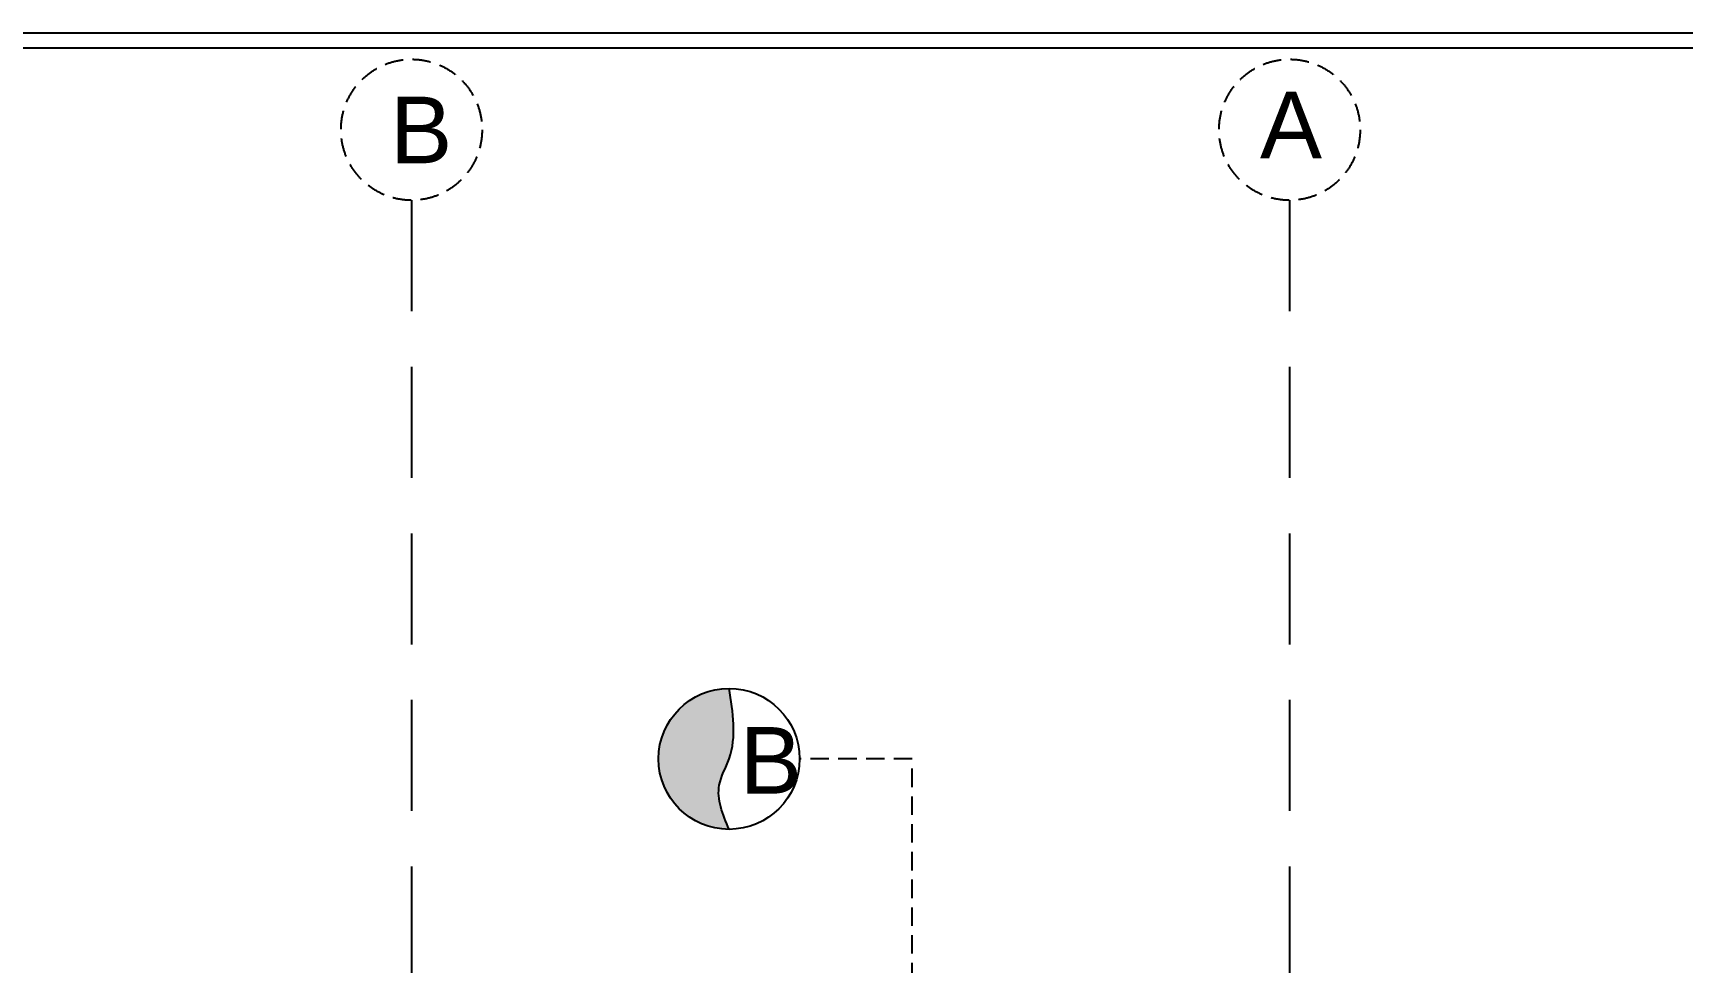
# Model space of a CAD drawing. Extents: x 11598203 to 11995143, y -3849975 to -3698974.
# Drawn here: x 11967593 to 11978736, y -3758963 to -3752687 of the extents above; entities that cross this region are included whole.
import ezdxf

# ---------------------------------------------------------------- set-up
doc = ezdxf.new("R2010")
doc.units = 0
doc.header["$MEASUREMENT"] = 0
doc.linetypes.add('HIDDEN', pattern=[0.375, 0.25, -0.125])
doc.layers.get('0').update_dxf_attribs({"linetype": 'CONTINUOUS'})
for name, color, linetype in [('GRID LINES', 9, 'CONTINUOUS'), ('HATCH', 7, 'CONTINUOUS'), ('SECTION', 8, 'CONTINUOUS')]:
    doc.layers.add(name, color=color, linetype=linetype)
doc.styles.get("Standard").update_dxf_attribs({"font": 'arial.ttf'})

# ---------------------------------------------------------------- blocks, each defined once
blk = doc.blocks.new('8TH FLOOR')
at = {"layer": 'HATCH', "linetype": 'HIDDEN', "ltscale": 500}
h = blk.add_hatch(color=256, dxfattribs=at)
h.dxf.hatch_style = 1
edge = h.paths.add_edge_path()
edge.add_arc((-4635.495823789388, 51580.5731926919), 476.2479119785406, 90, 270.27114717379254, ccw=False)
edge.add_arc((-6109.13021116145, 51758.84700358193), 1503.458304230406, -1.0396979912102893, 11.431278929686414, ccw=False)
edge.add_arc((-5146.505435360596, 51759.27278866805), 541.295543042432, 339.74297312214435, 357.06602707754155, ccw=False)
edge.add_arc((-3326.194939494133, 50970.87551795319), 1443.545398259879, 155.3972433932183, 161.8901475802681)
edge.add_arc((-4180.988315293565, 51361.88693358563), 520.4504603146682, 173.6347839779534, 209.6613051257785)
edge.add_line((-4633.242031373084, 51104.33061365923), (-4633.242031373084, 51104.33061365923))
at = {"layer": 'HATCH', "ltscale": 500}
h = blk.add_hatch(color=32, dxfattribs=at)
h.dxf.hatch_style = 1
h.paths.add_polyline_path([(-44309.99999993667, 10129.99999998417), (-44009.99999964237, 10129.99999998417), (-44009.99999964237, 9229.999999986961), (-44309.99999993667, 9229.999999986961)])
h.paths.add_polyline_path([(-6929.999999688938, 6229.99999998929), (-6629.999999688938, 6229.99999998929), (-6629.999999688938, 5251.73913045926), (-6929.999999688938, 5251.73913045926)])
h.paths.add_polyline_path([(-899.9999996982515, 6264.99999998929), (1.862645149230957e-09, 6264.99999998929), (1.862645149230957e-09, 5964.999999990221), (-899.9999996982515, 5964.999999990221)])
h.paths.add_polyline_path([(-31623.74347890913, -10479.99999998743), (-31023.74347890913, -10479.99999998743), (-31023.74347890913, -10779.9999999865), (-31623.74347890913, -10779.9999999865)])
h.paths.add_polyline_path([(-36804.99999965169, -13009.9999999837), (-36054.99999964982, -13009.9999999837), (-36054.99999964982, -13309.99999998324), (-36804.99999965169, -13309.99999998324)])
h.paths.add_polyline_path([(-26484.99999966472, 199.9999999990687), (-26184.99999996461, 199.9999999990687), (-26184.99999996461, -700.0008696326986), (-26484.99999966472, -700.0008696326986)])
h.paths.add_polyline_path([(-36354.99999994971, -17734.99913034542), (-36054.99999964982, -17734.99913034542), (-36054.99999964982, -18484.99999997485), (-36354.99999994971, -18484.99999997485)])
h.paths.add_polyline_path([(-4099.999999992549, 199.9999999995343), (-3499.999999992549, 200), (-3499.999999992549, -100), (-4099.999999992549, -100.0000000004657)])
h.paths.add_polyline_path([(-47739.99999963492, 18319.99999997579), (-46989.99999963678, 18319.99999997579), (-46989.99999963678, 18019.99999997439), (-47739.99999963492, 18019.99999997439)])
h.paths.add_polyline_path([(-47739.99999963492, 14789.99999997998), (-46839.99999963678, 14789.99999997998), (-46839.99999963678, 14489.99999997905), (-47739.99999963492, 14489.99999997905)])
h.paths.add_polyline_path([(-10758.26086936891, 299.9999999981374), (-9929.999999687076, 299.9999999981374), (-9929.999999687076, -9.313225746154785e-10), (-10758.26086936891, -9.313225746154785e-10)])
h.paths.add_polyline_path([(-36804.99999965169, -7679.999999991152), (-36054.99999964982, -7679.999999991152), (-36054.99999964982, -7979.999999990687), (-36804.99999965169, -7979.999999990687)])
h.paths.add_polyline_path([(-34514.99999965541, 900.0008696289733), (-34214.99999965355, 900.0008696289733), (-34214.99999965355, -9.313225746154785e-10), (-34514.99999965541, -9.313225746154785e-10)])
h.paths.add_polyline_path([(-40684.99999994412, 750.0008696299046), (-40384.99999964423, 750.0008696299046), (-40384.99999964423, -9.313225746154785e-10), (-40684.99999994412, -9.313225746154785e-10)])
h.paths.add_polyline_path([(-41009.99999964423, -25.00000000093132), (-40709.9999996461, -25.00000000093132), (-40709.9999996461, -775.0008696322329), (-41009.99999964423, -775.0008696322329)])
h.paths.add_polyline_path([(-47739.99999963492, 29189.99999996088), (-46989.99999963678, 29189.99999996088), (-46989.99999963678, 28889.99999995949), (-47739.99999963492, 28889.99999995949)])
h.paths.add_polyline_path([(-899.9999997001141, 29189.99999995902), (0, 29189.99999995902), (0, 28889.99999996042), (-899.9999997001141, 28889.99999996042)])
h.paths.add_polyline_path([(-47839.99999963678, 10129.99999998417), (-47539.99999993294, 10129.99999998417), (-47539.99999993294, 9229.99999998603), (-47839.99999963678, 9229.99999998603)])
h.paths.add_polyline_path([(-41009.99999964423, 750.0008696299046), (-40709.9999996461, 750.0008696299046), (-40709.9999996461, -9.313225746154785e-10), (-41009.99999964423, -9.313225746154785e-10)])
h.paths.add_polyline_path([(-999.9999999944121, 42919.99999993807), (-699.9999996963888, 42919.99999993807), (-699.9999996963888, 43898.26086947182), (-999.9999999944121, 43898.26086947182)])
h.paths.add_polyline_path([(-47739.99999963492, 21919.9999999702), (-46989.99999963678, 21919.9999999702), (-46989.99999963678, 21619.99999996973), (-47739.99999963492, 21619.99999996973)])
h.paths.add_polyline_path([(-19284.99999967404, 199.9999999990687), (-18984.9999996759, 199.9999999990687), (-18984.9999996759, -700.0008696326986), (-19284.99999967404, -700.0008696326986)])
h.paths.add_polyline_path([(-899.9999996982515, 49149.99999993155), (1.862645149230957e-09, 49149.99999993155), (1.862645149230957e-09, 48849.99999993294), (-899.9999996982515, 48849.99999993294)])
h.paths.add_polyline_path([(-899.9999997001141, 32789.9999999539), (0, 32789.9999999539), (0, 32489.9999999539), (-899.9999997001141, 32489.9999999539)])
h.paths.add_polyline_path([(-47739.99999963492, 25519.99999996601), (-46989.99999963678, 25519.99999996601), (-46989.99999963678, 25219.99999996461), (-47739.99999963492, 25219.99999996461)])
h.paths.add_polyline_path([(-15684.99999997579, 6229.999999991152), (-15384.99999967776, 6229.999999991152), (-15384.99999967776, 5329.999130359385), (-15684.99999997579, 5329.999130359385)])
h.paths.add_polyline_path([(-899.9999996982515, 25519.99999996414), (1.862645149230957e-09, 25519.99999996414), (1.862645149230957e-09, 25219.99999996461), (-899.9999996982515, 25219.99999996461)])
h.paths.add_polyline_path([(-39509.99999964796, -13009.9999999837), (-38759.99999964796, -13009.9999999837), (-38759.99999964796, -13309.99999998324), (-39509.99999964796, -13309.99999998324)])
h.paths.add_polyline_path([(-42694.99999964237, 39919.99999994319), (-42394.99999994226, 39919.99999994319), (-42394.99999994226, 39319.99913031235), (-42694.99999964237, 39319.99913031235)])
h.paths.add_polyline_path([(-47739.99999959394, 39919.99999994319), (-46839.99999963678, 39919.99999994319), (-46839.99999963678, 39619.99999994365), (-47739.99999959394, 39619.99999994365)])
h.paths.add_polyline_path([(-899.9999996963888, 39919.99999994319), (-99.99999999813735, 39919.99999994319), (-99.99999999813735, 39619.99999994319), (-899.9999996963888, 39619.99999994319)])
h.paths.add_polyline_path([(-4099.999999992549, 11189.99999998277), (-3401.09994309023, 11189.99999998277), (-3401.09994309023, 10889.99999998463), (-4099.999999992549, 10889.99999998463)])
h.paths.add_polyline_path([(-31623.74347890913, -7729.999999990687), (-31023.74347890913, -7729.999999990687), (-31023.74347890913, -8029.999999990221), (-31623.74347890913, -8029.999999990221)])
h.paths.add_polyline_path([(-44759.99999963865, -18184.99999997532), (-44009.99999964237, -18184.99999997532), (-44009.99999964237, -18484.99999997485), (-44759.99999963865, -18484.99999997485)])
h.paths.add_polyline_path([(-6929.999999690801, 299.9999999981374), (-6101.739130310714, 299.9999999981374), (-6101.739130310714, -9.313225746154785e-10), (-6929.999999690801, -9.313225746154785e-10)])
h.paths.add_polyline_path([(-899.9999996982515, 18319.99999997392), (1.862645149230957e-09, 18319.99999997392), (1.862645149230957e-09, 18019.99999997439), (-899.9999996982515, 18019.99999997439)])
h.paths.add_polyline_path([(-48040.00086926669, -18184.99999997532), (-47289.99999993481, -18184.99999997532), (-47289.99999993481, -18484.99999997485), (-48040.00086926669, -18484.99999997485)])
h.paths.add_polyline_path([(-42694.99999964237, 43520.00086956983), (-42394.99999994226, 43520.00086956983), (-42394.99999994226, 42919.99999993946), (-42694.99999964237, 42919.99999993946)])
h.paths.add_polyline_path([(-39509.99999964796, -10529.99999998696), (-38759.99999964796, -10529.99999998696), (-38759.99999964796, -10829.9999999865), (-39509.99999964796, -10829.9999999865)])
h.paths.add_polyline_path([(-42369.99999934621, 43520.00086956983), (-42069.99999964237, 43520.00086956983), (-42069.99999964237, 42919.99999993946), (-42369.99999934621, 42919.99999993946)])
h.paths.add_polyline_path([(-39509.99999964796, -7679.999999991152), (-38759.99999964796, -7679.999999991152), (-38759.99999964796, -7979.999999990687), (-39509.99999964796, -7979.999999990687)])
h.paths.add_polyline_path([(-46359.99999963865, 43820.00086941989), (-46059.99999993853, 43820.00086941989), (-46059.99999993853, 42919.99999993807), (-46359.99999963865, 42919.99999993807)])
h.paths.add_polyline_path([(-899.9999997038394, 299.9999999981374), (0, 299.9999999981374), (0, -4.656612873077393e-10), (-899.9999997038394, -4.656612873077393e-10)])
h.paths.add_polyline_path([(-28249.9999999553, 51450.00086941058), (-27950.00000025518, 51450.00086941058), (-27950.00000025518, 50549.99999992875), (-28249.9999999553, 50549.99999992875)])
h.paths.add_polyline_path([(-22219.99999996834, 51450.00086941198), (-21920.00000026822, 51450.00086941198), (-21920.00000026822, 50549.99999993015), (-22219.99999996834, 50549.99999993015)])
h.paths.add_polyline_path([(-44309.99999993667, 750.0008696299046), (-44009.99999964237, 750.0008696299046), (-44009.99999964237, -9.313225746154785e-10), (-44309.99999993667, -9.313225746154785e-10)])
h.paths.add_polyline_path([(-42369.99999934621, 39919.99999994319), (-42069.99999964237, 39919.99999994319), (-42069.99999964237, 39319.99913031235), (-42369.99999934621, 39319.99913031235)])
h.paths.add_polyline_path([(-31549.99999965541, 51450.00086941151), (-31249.9999999553, 51450.00086941151), (-31249.9999999553, 50549.99999992969), (-31549.99999965541, 50549.99999992969)])
h.paths.add_polyline_path([(-46359.99999963865, 49700.00086941384), (-46059.99999993481, 49700.00086941384), (-46059.99999993481, 48949.99999993155), (-46359.99999963865, 48949.99999993155)])
h.paths.add_polyline_path([(-42694.99999964237, 36319.99999994878), (-42394.99999994226, 36319.99999994878), (-42394.99999994226, 35719.99913031748), (-42694.99999964237, 35719.99913031748)])
h.paths.add_polyline_path([(-42369.99999934621, 35719.99913031748), (-42069.99999964237, 35719.99913031748), (-42069.99999964237, 36319.99999994785), (-42369.99999934621, 36319.99999994785)])
h.paths.add_polyline_path([(-44309.99999993667, 15239.99999997811), (-44009.99999964237, 15239.99999997811), (-44009.99999964237, 14489.99999997998), (-44309.99999993667, 14489.99999997998)])
h.paths.add_polyline_path([(-42694.99999964237, 49700.00086941384), (-42394.99999993853, 49700.00086941384), (-42394.99999993853, 48949.99999993155), (-42694.99999964237, 48949.99999993155)])
h.paths.add_polyline_path([(-44760.00086956844, -25.00000000093132), (-44009.99999964237, -25.00000000093132), (-44009.99999964237, -325.0000000004657), (-44760.00086956844, -325.0000000004657)])
h.paths.add_polyline_path([(-15684.99999997765, 199.9999999990687), (-15384.99999967963, 199.9999999990687), (-15384.99999967963, -700.0008696326986), (-15684.99999997765, -700.0008696326986)])
h.paths.add_polyline_path([(-39509.99999964796, -5199.999999994412), (-38759.99999964796, -5199.999999994412), (-38759.99999964796, -5499.999999993946), (-39509.99999964796, -5499.999999993946)])
h.paths.add_polyline_path([(-44309.99999993667, 6229.999999989755), (-44009.99999964237, 6229.999999989755), (-44009.99999964237, 5479.999130359851), (-44309.99999993667, 5479.999130359851)])
h.paths.add_polyline_path([(-36354.99999994971, -25.00000000093132), (-36054.99999964982, -25.00000000093132), (-36054.99999964982, -775.0008696322329), (-36354.99999994971, -775.0008696322329)])
h.paths.add_polyline_path([(-22884.99999967031, 199.9999999990687), (-22584.99999967031, 199.9999999990687), (-22584.99999967031, -700.0008696326986), (-22884.99999967031, -700.0008696326986)])
h.paths.add_polyline_path([(-899.9999997001141, 36319.99999994785), (1.862645149230957e-09, 36319.99999994785), (1.862645149230957e-09, 36019.99999994831), (-899.9999997001141, 36019.99999994831)])
h.paths.add_polyline_path([(-47739.99999963492, 32789.99999995483), (-46989.99999963678, 32789.99999995483), (-46989.99999963678, 32489.99999995437), (-47739.99999963492, 32489.99999995437)])
h.paths.add_polyline_path([(-6929.999999690801, -25.00000000093132), (-6329.999130060896, -25.00000000093132), (-6329.999130060896, -325.0000000004657), (-6929.999999690801, -325.0000000004657)])
h.paths.add_polyline_path([(-41009.99999964423, -17734.99913034542), (-40709.9999996461, -17734.99913034542), (-40709.9999996461, -18484.99999997485), (-41009.99999964423, -18484.99999997485)])
h.paths.add_polyline_path([(-36804.99999965169, -5199.999999994412), (-36054.99999964982, -5199.999999994412), (-36054.99999964982, -5499.999999993015), (-36804.99999965169, -5499.999999993015)])
h.paths.add_polyline_path([(-48015.00043445081, -25.00000000093132), (-47264.99956511892, -25.00000000093132), (-47264.99956511892, -325.0000000004657), (-48015.00043445081, -325.0000000004657)])
h.paths.add_polyline_path([(-10530.000869615, -25.00000000093132), (-9929.999999687076, -25.00000000093132), (-9929.999999687076, -325.0000000004657), (-10530.000869615, -325.0000000004657)])
h.paths.add_polyline_path([(-46839.99999963678, 36319.99999994878), (-47739.99999929406, 36319.99999994878), (-47739.99999929406, 36019.99999994971), (-46839.99999963678, 36019.99999994971)])
h.paths.add_polyline_path([(-34514.99999965541, 6229.999999991152), (-34214.99999965169, 6229.999999991152), (-34214.99999965169, 5329.999130359851), (-34514.99999965541, 5329.999130359851)])
h.paths.add_polyline_path([(-30084.999999661, 199.9999999990687), (-29784.99999965914, 199.9999999990687), (-29784.99999965914, -700.0008696326986), (-30084.999999661, -700.0008696326986)])
h.paths.add_polyline_path([(-36804.99999965169, -10529.99999998696), (-36054.99999964982, -10529.99999998696), (-36054.99999964982, -10829.9999999865), (-36804.99999965169, -10829.9999999865)])
h.paths.add_polyline_path([(-10229.99999998137, 6229.99999998929), (-9929.999999685213, 6229.99999998929), (-9929.999999685213, 5329.999130359385), (-10229.99999998137, 5329.999130359385)])
h.paths.add_polyline_path([(-899.9999997001141, 14789.99999997811), (0, 14789.99999997811), (0, 14489.99999997905), (-899.9999997001141, 14489.99999997905)])
h.paths.add_polyline_path([(-899.9999996982515, 9529.999999985565), (78.26086968556046, 9529.999999985565), (78.26086968556046, 9229.99999998603), (-899.9999996982515, 9229.99999998603)])
h.paths.add_polyline_path([(-39939.99999964423, 49850.00086956192), (-39639.99999964796, 49850.00086956192), (-39639.99999964796, 48949.99999993155), (-39939.99999964423, 48949.99999993155)])
edge = h.paths.add_edge_path()
edge.add_line((-19434.99999996834, 49850.00086941803), (-19434.99999996834, 48949.99999993201))
edge.add_line((-6929.999999690801, 9229.99999998603), (-5951.739130010828, 9229.99999998603))
edge.add_line((-41009.99999964423, 15239.99999997811), (-41009.99999964423, 14489.99999997905))
edge.add_line((-19134.99999967404, 42919.99999993946), (-19134.99999967217, 43820.00086941989))
edge.add_line((-40709.9999996461, 5479.999130359851), (-40709.9999996461, 6229.999999989755))
edge.add_line((-40684.99999994412, 6229.999999989755), (-40684.99999994412, 5479.999130359851))
h.paths.add_polyline_path([(-22219.99999967217, 9529.999999986496), (-21319.99913033843, 9529.999999986496), (-21319.99913033843, 9229.99999998603), (-22219.99999967217, 9229.99999998603)])
h.paths.add_polyline_path([(-37579.99999994598, 10129.99999998417), (-37279.99999964982, 10129.99999998417), (-37279.99999964982, 9230.000000179745), (-37579.99999994598, 9230.000000179745)])
h.paths.add_polyline_path([(-40684.99999994412, 9979.999999985565), (-40384.99999964423, 9979.999999985565), (-40384.99999964423, 9229.99999998603), (-40684.99999994412, 9229.99999998603)])
h.paths.add_polyline_path([(-40684.99999994412, 6229.999999989755), (-40384.99999964423, 6229.999999989755), (-40384.99999964423, 5479.999130359851), (-40684.99999994412, 5479.999130359851)])
h.paths.add_polyline_path([(-32228.26086933725, 9529.999999985565), (-31249.99999995343, 9529.999999985565), (-31249.99999995343, 9229.99999998603), (-32228.26086933725, 9229.99999998603)])
h.paths.add_polyline_path([(-30424.13043435104, 6229.999999990687), (-29445.86956496723, 6229.999999990687), (-29445.86956496723, 5929.999999990221), (-30424.13043435104, 5929.999999990221)])
h.paths.add_polyline_path([(-16860.00086900964, 9529.999999985565), (-15959.9999996759, 9529.999999985565), (-15959.9999996759, 9229.99999998603), (-16860.00086900964, 9229.99999998603)])
h.paths.add_polyline_path([(-28249.99999995902, 9529.999999986496), (-27271.73913027905, 9529.999999986496), (-27271.73913027905, 9229.99999998603), (-28249.99999995902, 9229.99999998603)])
h.paths.add_polyline_path([(-10830.00086931512, 9529.999999985565), (-9929.999999685213, 9529.999999985565), (-9929.999999685213, 9229.99999998603), (-10830.00086931512, 9229.99999998603)])
h.paths.add_polyline_path([(-41009.99999964423, 9979.999999985565), (-40709.9999996461, 9979.999999985565), (-40709.9999996461, 9229.99999998603), (-41009.99999964423, 9229.99999998603)])
h.paths.add_polyline_path([(-41009.99999964423, 6229.999999989755), (-40709.9999996461, 6229.999999989755), (-40709.9999996461, 5479.999130359851), (-41009.99999964423, 5479.999130359851)])
h.paths.add_polyline_path([(-16860.00086900964, 36319.99999994785), (-15959.9999996759, 36319.99999994785), (-15959.9999996759, 36019.99999994878), (-16860.00086900964, 36019.99999994878)], flags=16)
h.paths.add_polyline_path([(-22219.99999967217, 43520.00086956937), (-21919.99999967031, 43520.00086956937), (-21919.99999967031, 42919.9999999404), (-22219.99999967217, 42919.9999999404)], flags=16)
h.paths.add_polyline_path([(-22219.99999967217, 29189.99999995902), (-21319.99913033657, 29189.99999995902), (-21319.99913033657, 28889.99999995949), (-22219.99999967217, 28889.99999995949)], flags=16)
h.paths.add_polyline_path([(-25449.99999966286, 45379.9999999362), (-24849.99913003296, 45379.9999999362), (-24849.99913003296, 45079.99999993667), (-25449.99999966286, 45079.99999993667)], flags=16)
h.paths.add_polyline_path([(-25449.999999661, 43219.99999993946), (-24849.99913003296, 43219.99999993946), (-24849.99913003296, 42919.99999993993), (-25449.999999661, 42919.99999993993)], flags=16)
h.paths.add_polyline_path([(-16860.00086901151, 14789.99999997811), (-15959.9999996759, 14789.99999997811), (-15959.9999996759, 14489.99999997998), (-16860.00086901151, 14489.99999997998)], flags=16)
h.paths.add_polyline_path([(-41009.99999964423, 15239.99999997811), (-40709.9999996461, 15239.99999997811), (-40709.9999996461, 14489.99999997905), (-41009.99999964423, 14489.99999997905)], flags=16)
h.paths.add_polyline_path([(-31249.99999994598, 25219.99999994226), (-32150.00086928345, 25219.99999994226), (-32150.00086928345, 25519.99999996321), (-31249.99999994598, 25519.99999996321)], flags=16)
h.paths.add_polyline_path([(-38180.00086927973, 18319.99999997392), (-37279.99999965169, 18319.99999997392), (-37279.99999965169, 18019.99999997439), (-38180.00086927973, 18019.99999997439)], flags=16)
h.paths.add_polyline_path([(-31549.99999965355, 15089.99999997765), (-31249.99999995716, 15089.99999997765), (-31249.99999995716, 14189.99999997951), (-31549.99999965355, 14189.99999997951)], flags=16)
h.paths.add_polyline_path([(-38180.00086927973, 14789.99999997811), (-37279.99999965169, 14789.99999997811), (-37279.99999965169, 14489.99999997905), (-38180.00086927973, 14489.99999997905)], flags=16)
h.paths.add_polyline_path([(-22219.99999967217, 18319.99999997392), (-21319.99913033843, 18319.99999997392), (-21319.99913033843, 18019.99999997439), (-22219.99999967217, 18019.99999997439)], flags=16)
h.paths.add_polyline_path([(-40684.99999994412, 15239.99999997811), (-40384.99999964423, 15239.99999997811), (-40384.99999964423, 14489.99999997905), (-40684.99999994412, 14489.99999997905)], flags=16)
h.paths.add_polyline_path([(-38180.00086927973, 21919.99999996927), (-37279.99999965169, 21919.99999996927), (-37279.99999965169, 21619.99999996973), (-38180.00086927973, 21619.99999996973)], flags=16)
h.paths.add_polyline_path([(-16860.00086900778, 32789.9999999539), (-15959.9999996759, 32789.9999999539), (-15959.9999996759, 32489.99999995437), (-16860.00086900778, 32489.99999995437)], flags=16)
h.paths.add_polyline_path([(-16860.00086900964, 21919.99999996927), (-15959.9999996759, 21919.99999996927), (-15959.9999996759, 21619.99999996973), (-16860.00086900964, 21619.99999996973)], flags=16)
h.paths.add_polyline_path([(-16860.00086901151, 25519.99999996508), (-15959.99999967776, 25519.99999996508), (-15959.99999967776, 25219.99999996414), (-16860.00086901151, 25219.99999996414)], flags=16)
h.paths.add_polyline_path([(-13359.99999968149, 11189.99999998324), (-12759.99999968335, 11189.99999998324), (-12759.99999968335, 10889.99999998324), (-13359.99999968149, 10889.99999998324)], flags=16)
h.paths.add_polyline_path([(-6929.999999690801, 29189.99999995902), (-6029.999130355194, 29189.99999995902), (-6029.999130355194, 28889.99999995949), (-6929.999999690801, 28889.99999995949)], flags=16)
h.paths.add_polyline_path([(-10830.00086931698, 29189.99999995902), (-9929.999999685213, 29189.99999995902), (-9929.999999685213, 28889.99999995949), (-10830.00086931698, 28889.99999995949)], flags=16)
h.paths.add_polyline_path([(-28249.99999995716, 22219.99999996834), (-27949.999999661, 22219.99999996834), (-27949.999999661, 21319.99999997066), (-28249.99999995716, 21319.99999997066)], flags=16)
h.paths.add_polyline_path([(-22219.99999967031, 21919.99999996927), (-21319.99913033657, 21919.99999996927), (-21319.99913033657, 21619.99999996973), (-22219.99999967031, 21619.99999996973)], flags=16)
h.paths.add_polyline_path([(-6929.999999690801, 9529.999999985565), (-5951.739130010828, 9529.999999985565), (-5951.739130010828, 9229.99999998603), (-6929.999999690801, 9229.99999998603)], flags=16)
h.paths.add_polyline_path([(-31549.99999965541, 22219.99999996787), (-31249.9999999553, 22219.99999996787), (-31249.9999999553, 21319.99999997066), (-31549.99999965541, 21319.99999997066)], flags=16)
h.paths.add_polyline_path([(-10229.99999998324, 22219.99999996787), (-9929.999999685213, 22219.99999996787), (-9929.999999685213, 21319.9999999702), (-10229.99999998324, 21319.9999999702)], flags=16)
h.paths.add_polyline_path([(-28249.99999995902, 29189.99999995949), (-27349.99913002923, 29189.99999995949), (-27349.99913002923, 28889.99999995902), (-28249.99999995902, 28889.99999995902)], flags=16)
h.paths.add_polyline_path([(-15132.49999967963, 43219.999999939), (-14232.49999967963, 43219.999999939), (-14232.49999967963, 42919.99999993993), (-15132.49999967963, 42919.99999993993)], flags=16)
h.paths.add_polyline_path([(-10829.9999999851, 43219.999999939), (-9929.999999685213, 43219.999999939), (-9929.999999685213, 42919.99999993946), (-10829.9999999851, 42919.99999993946)], flags=16)
h.paths.add_polyline_path([(-6929.999999688938, 43219.999999939), (-6029.999999688938, 43219.999999939), (-6029.999999688938, 42919.99999993434), (-6929.999999688938, 42919.99999993434)], flags=16)
h.paths.add_polyline_path([(-22219.99999967031, 25519.99999996414), (-21319.99913033657, 25519.99999996414), (-21319.99913033657, 25219.99999996414), (-22219.99999967031, 25219.99999996414)], flags=16)
h.paths.add_polyline_path([(-28249.99999995902, 25519.99999996554), (-27349.99913003109, 25519.99999996554), (-27349.99913003109, 25219.99999996508), (-28249.99999995902, 25219.99999996508)], flags=16)
h.paths.add_polyline_path([(-34679.99999965355, 11189.99999998417), (-34079.99999995157, 11189.99999998417), (-34079.99999995157, 10889.99999998417), (-34679.99999965355, 10889.99999998417)], flags=16)
h.paths.add_polyline_path([(-22219.99999996834, 36319.99999994691), (-21319.99913033471, 36319.99999994691), (-21319.99913033471, 36019.99999994878), (-22219.99999996834, 36019.99999994878)], flags=16)
h.paths.add_polyline_path([(-38180.00086927973, 25519.99999996414), (-37279.99999965169, 25519.99999996414), (-37279.99999965169, 25219.99999996461), (-38180.00086927973, 25219.99999996461)], flags=16)
h.paths.add_polyline_path([(-6929.999999688938, 25519.99999996414), (-6029.999130355194, 25519.99999996414), (-6029.999130355194, 25219.99999996461), (-6929.999999688938, 25219.99999996461)], flags=16)
h.paths.add_polyline_path([(-10830.00086931512, 25519.99999996414), (-9929.999999687076, 25519.99999996414), (-9929.999999687076, 25219.99999996461), (-10830.00086931512, 25219.99999996461)], flags=16)
h.paths.add_polyline_path([(-6929.999999688938, 22219.9999999688), (-6629.999999690801, 22219.9999999688), (-6629.999999690801, 21319.9999999702), (-6929.999999688938, 21319.9999999702)], flags=16)
h.paths.add_polyline_path([(-28249.99999995902, 18619.99997908762), (-27949.99999966286, 18619.99997908762), (-27949.99999966286, 17719.99999997485), (-28249.99999995902, 17719.99999997485)], flags=16)
h.paths.add_polyline_path([(-6929.999999687076, 15089.99999997718), (-6629.999999688938, 15089.99999997718), (-6629.999999688938, 14189.99999997951), (-6929.999999687076, 14189.99999997951)], flags=16)
h.paths.add_polyline_path([(-22219.99999967031, 32789.99999995437), (-21319.99913033657, 32789.99999995437), (-21319.99913033657, 32489.99999995437), (-22219.99999967031, 32489.99999995437)], flags=16)
h.paths.add_polyline_path([(-10229.99999998324, 33089.99999995343), (-9929.999999685213, 33089.99999995343), (-9929.999999685213, 32189.9999999553), (-10229.99999998324, 32189.9999999553)], flags=16)
h.paths.add_polyline_path([(-6929.999999688938, 33089.99999995343), (-6629.999999688938, 33089.99999995343), (-6629.999999688938, 32189.9999999553), (-6929.999999688938, 32189.9999999553)], flags=16)
h.paths.add_polyline_path([(-32150.00086928532, 29189.99999995856), (-31249.9999999553, 29189.99999995856), (-31249.9999999553, 28889.99999995949), (-32150.00086928532, 28889.99999995949)], flags=16)
h.paths.add_polyline_path([(-16860.00086900964, 29189.99999995902), (-15959.9999996759, 29189.99999995902), (-15959.9999996759, 28888.46057634568), (-16860.00086900964, 28888.46057634568)], flags=16)
h.paths.add_polyline_path([(-38180.00086927973, 29189.99999995902), (-37279.99999965169, 29189.99999995902), (-37279.99999965169, 28889.99999995949), (-38180.00086927973, 28889.99999995949)], flags=16)
h.paths.add_polyline_path([(-23224.13043435849, 6229.999999991152), (-22245.86956527643, 6229.999999991152), (-22245.86956527643, 5929.999999989755), (-23224.13043435849, 5929.999999989755)], flags=16)
h.paths.add_polyline_path([(-31549.99999965727, 18619.99999997392), (-31249.99999995716, 18619.99999997392), (-31249.99999995716, 17719.99999997532), (-31549.99999965727, 17719.99999997532)], flags=16)
h.paths.add_polyline_path([(-35694.99999965169, 48949.99999993155), (-35394.99999994785, 48949.99999993155), (-35394.99999994785, 49750.00086956238), (-35694.99999965169, 49750.00086956238)], flags=16)
h.paths.add_polyline_path([(-6929.999999688938, 36619.99999994924), (-6629.999999688938, 36619.99999994924), (-6629.999999688938, 35719.99999994924), (-6929.999999688938, 35719.99999994924)], flags=16)
h.paths.add_polyline_path([(-31549.99999965727, 45980.00086941849), (-31249.99999995716, 45980.00086941849), (-31249.99999995716, 45079.99999993667), (-31549.99999965727, 45079.99999993667)], flags=16)
h.paths.add_polyline_path([(-16860.00086901151, 39919.99999994365), (-15959.9999996759, 39919.99999994365), (-15959.9999996759, 39619.99999994365), (-16860.00086901151, 39619.99999994365)], flags=16)
h.paths.add_polyline_path([(-22219.99999967031, 45980.00086941803), (-21919.9999999702, 45980.00086941803), (-21919.9999999702, 45079.9999999362), (-22219.99999967031, 45079.9999999362)], flags=16)
h.paths.add_polyline_path([(-35694.99999965169, 43820.00086942129), (-35394.99999995157, 43820.00086942129), (-35394.99999995157, 42919.99999993946), (-35694.99999965169, 42919.99999993946)], flags=16)
h.paths.add_polyline_path([(-19434.99999967217, 43820.00086941989), (-19134.99999997206, 43820.00086941989), (-19135.00000026636, 42919.99999991478), (-19434.99999996647, 42919.99999991478)], flags=16)
h.paths.add_polyline_path([(-38180.00086927973, 39919.99999994319), (-37279.99999965169, 39919.99999994319), (-37279.99999965169, 39619.99999994319), (-38180.00086927973, 39619.99999994319)], flags=16)
h.paths.add_polyline_path([(-28249.99999995716, 39919.99999994319), (-27271.73913027905, 39919.99999994319), (-27271.73913027905, 39619.99999994365), (-28249.99999995716, 39619.99999994365)], flags=16)
h.paths.add_polyline_path([(-39939.99999964423, 43820.00086942082), (-39639.99999994412, 43820.00086942082), (-39639.99999994412, 42919.999999939), (-39939.99999964423, 42919.999999939)], flags=16)
h.paths.add_polyline_path([(-10229.9999999851, 49850.00086941384), (-9930.000000284985, 49850.00086941384), (-9930.000000284985, 48949.99999993201), (-10229.9999999851, 48949.99999993201)], flags=16)
h.paths.add_polyline_path([(-31549.99999965541, 43820.00086942129), (-31249.9999999553, 43820.00086942129), (-31249.9999999553, 42919.99999993946), (-31549.99999965541, 42919.99999993946)], flags=16)
h.paths.add_polyline_path([(-14832.49999997765, 49850.00086941384), (-14532.50000027753, 49850.00086941384), (-14532.50000027753, 48949.99999993201), (-14832.49999997765, 48949.99999993201)], flags=16)
h.paths.add_polyline_path([(-6929.999999688938, 39919.99999994319), (-6029.999130355194, 39919.99999994319), (-6029.999130355194, 39619.99999994365), (-6929.999999688938, 39619.99999994365)], flags=16)
h.paths.add_polyline_path([(-31549.99999965541, 33089.99999995343), (-31249.99999995716, 33089.99999995343), (-31249.99999995716, 32189.99999995483), (-31549.99999965541, 32189.99999995483)], flags=16)
h.paths.add_polyline_path([(-38180.00086927973, 36319.99999994971), (-37279.99999965169, 36319.99999994971), (-37279.99999965169, 36019.99999994878), (-38180.00086927973, 36019.99999994878)], flags=16)
h.paths.add_polyline_path([(-19434.99999996834, 49850.00086941803), (-19135.00000026822, 49850.00086941803), (-19135.00000026822, 48949.9999999362), (-19434.99999996834, 48949.9999999362)], flags=16)
h.paths.add_polyline_path([(-10830.00086932816, 39919.99999994319), (-9929.99999966845, 39919.99999994319), (-9929.999999657273, 39619.99999994319), (-10830.00086931698, 39619.99999994319)], flags=16)
h.paths.add_polyline_path([(-6929.999999687076, 49850.00086941384), (-6629.999999986961, 49850.00086941384), (-6629.999999986961, 48949.99999993201), (-6929.999999687076, 48949.99999993201)], flags=16)
h.paths.add_polyline_path([(-19624.1304346621, 6229.999999989755), (-18645.86956498213, 6229.999999989755), (-18645.86956498213, 5929.999999990687), (-19624.1304346621, 5929.999999990687)], flags=16)
h.paths.add_polyline_path([(-22219.99999967031, 39919.99999994319), (-21319.99913033657, 39919.99999994319), (-21319.99913033657, 39619.99999994365), (-22219.99999967031, 39619.99999994365)], flags=16)
h.paths.add_polyline_path([(-22219.99999996834, 14789.99999997905), (-21319.99913033843, 14789.99999997905), (-21319.99913033843, 14489.99999997905), (-22219.99999996834, 14489.99999997905)], flags=16)
h.paths.add_polyline_path([(-28249.99999995716, 36619.99999994924), (-27949.99999965914, 36619.99999994924), (-27949.99999965914, 35719.99999994924), (-28249.99999995716, 35719.99999994924)], flags=16)
h.paths.add_polyline_path([(-16860.00086900964, 18319.99999997392), (-15959.9999996759, 18319.99999997392), (-15959.9999996759, 18019.99999997439), (-16860.00086900964, 18019.99999997439)], flags=16)
h.paths.add_polyline_path([(-31549.99999965541, 35719.99999994924), (-31249.99999996088, 35719.99999994924), (-31249.99999996088, 36617.57461917354), (-31549.99999965541, 36617.57461917354)], flags=16)
h.paths.add_polyline_path([(-10229.9999999851, 18619.99999997346), (-9929.999999687076, 18619.99999997346), (-9929.999999687076, 17719.99999997579), (-10229.9999999851, 17719.99999997579)], flags=16)
h.paths.add_polyline_path([(-28249.99999995716, 15089.99999997765), (-27949.999999661, 15089.99999997765), (-27949.999999661, 14189.99999997951), (-28249.99999995716, 14189.99999997951)], flags=16)
h.paths.add_polyline_path([(-6929.999999690801, 18619.99999997346), (-6629.999999690801, 18619.99999997346), (-6629.999999690801, 17719.99999997485), (-6929.999999690801, 17719.99999997485)], flags=16)
h.paths.add_polyline_path([(-32228.26086933538, 39919.99999994319), (-31249.9999999553, 39919.99999994319), (-31249.9999999553, 39619.99999994319), (-32228.26086933538, 39619.99999994319)], flags=16)
h.paths.add_polyline_path([(-10229.99999998324, 15089.99999997811), (-9929.999999687076, 15089.99999997811), (-9929.999999687076, 14189.99999997951), (-10229.99999998324, 14189.99999997951)], flags=16)
h.paths.add_polyline_path([(-28249.99999995716, 33089.99999995343), (-27949.999999661, 33089.99999995343), (-27949.999999661, 32189.99999995483), (-28249.99999995716, 32189.99999995483)], flags=16)
h.paths.add_polyline_path([(-38180.00086927973, 32789.9999999539), (-37279.99999994785, 32789.9999999539), (-37279.99999994785, 32489.99999995437), (-38180.00086927973, 32489.99999995437)], flags=16)
h.paths.add_polyline_path([(-10229.99999998324, 36619.99999994924), (-9929.999999685213, 36619.99999994924), (-9929.999999685213, 35719.99999994971), (-10229.99999998324, 35719.99999994971)], flags=16)
at = {"color": 1, "lineweight": 25, "ltscale": 500}
blk.add_line((-56361.22277016938, 56483.95974598452), (8129.075526148081, 56483.95974598452), dxfattribs=at)
at = {"color": 1, "lineweight": 25}
blk.add_line((-47648.60388096422, 56383.95974598452), (8029.075526148081, 56383.95974598452), dxfattribs=at)
at = {"color": 3, "linetype": 'HIDDEN', "lineweight": 25, "ltscale": 500}
for p, q in [((-3398.247911812738, 51580.5731926919), (-4159.247911812738, 51580.5731926919)), ((-3401.441715750843, 6014.896669861395), (-3398.247911812738, 51571.8588872659))]:
    blk.add_line(p, q, dxfattribs=at)
at = {"ltscale": 500}
blk.add_circle((-4635.495823791251, 51580.5731926919), 476.247911978513, dxfattribs=at)
at = {"lineweight": -2, "ltscale": 500}
blk.add_spline([(-4635.495823791251, 51104.32528071338), (-4701.743735769764, 51403.5731926919), (-4635.495823791251, 51580.5731926919), (-4635.495823791251, 52056.82110467041)], degree=3, dxfattribs=at)
at = {"layer": 'GRID LINES', "color": 138, "linetype": 'HIDDEN', "ltscale": 3000}
for p, q in [((-6779.999999688938, 55353.8588872659), (-6779.999999688938, -16425.10462607117)), ((-849.9999998454005, 55353.8588872659), (-849.9999998454005, -16425.10462607117))]:
    blk.add_line(p, q, dxfattribs=at)
at = {"layer": 'GRID LINES', "color": 138, "linetype": 'HIDDEN', "ltscale": 500}
for centre in [(-6779.999999688938, 55830.10679924442), (-849.9999998454005, 55830.10679924442)]:
    blk.add_circle(centre, 476.247911978513, dxfattribs=at)
at = {"layer": 'GRID LINES', "color": 138, "linetype": 'HIDDEN', "ltscale": 500, "char_height": 450, "width": 683.7635948192328, "attachment_point": 1}
for s, insert in [('B', (-6924.247911667451, 56054.10679924442)), ('A', (-1050.247911823913, 56087.10679924442)), ('{\\C1;B}', (-4562.743735769764, 51795.5731926919))]:
    blk.add_mtext(s, dxfattribs=dict(at, insert=insert))

msp = doc.modelspace()

# ---------------------------------------------------------------- block references
at = {"layer": 'SECTION', "color": 0, "ltscale": 500}
msp.add_blockref('8TH FLOOR', (11976929.17506828, -3809171.260421205), dxfattribs=at)

doc.saveas('drawing.dxf')
